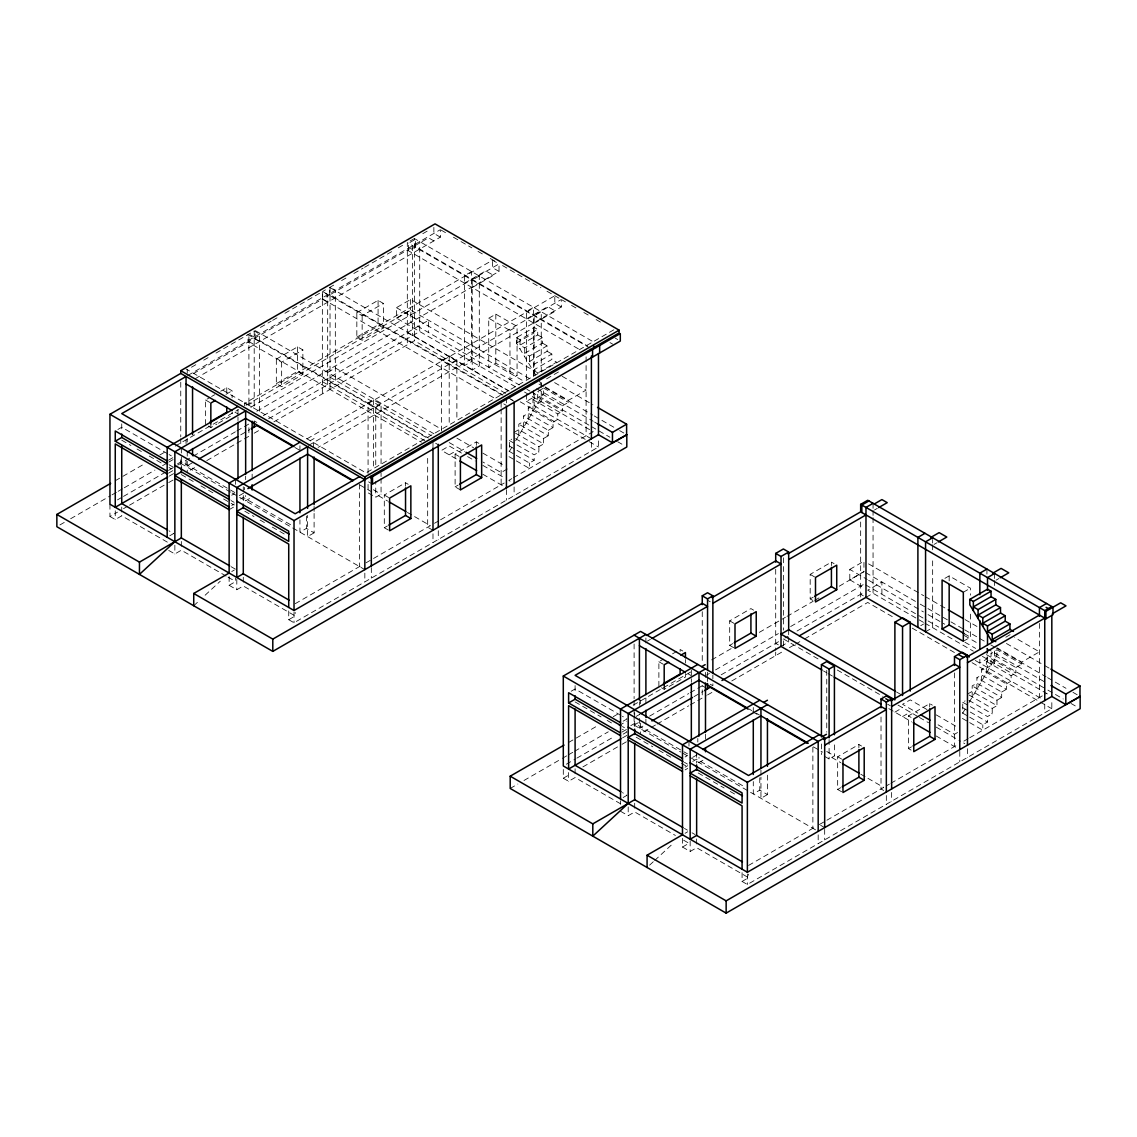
<?xml version="1.0" encoding="UTF-8"?>
<svg xmlns="http://www.w3.org/2000/svg" width="1137" height="1137" viewBox="0 0 1137 1137"><rect width="100%" height="100%" fill="white"/><g stroke="black" fill="none" stroke-linecap="round" stroke-linejoin="round"><path stroke-width="0.75" stroke-dasharray="5 3.75" d="M511.749 447.438L509.39 451.432L509.39 440.531L511.749 439.166M515.686 440.772L543.614 393.516L543.614 388.072L537.716 391.469L537.716 403.507M965.1 709.175L962.741 713.169L962.741 702.268L965.1 700.904M969.037 702.51L996.964 655.253L996.964 647.763L1021.737 662.075L1039.445 651.856L1014.659 637.544M193.731 605.737L200.055 599.895M205.115 595.219L220.28 581.206M649.611 865.143L653.405 861.633M654.67 860.467L673.63 842.943M191.471 367.223L197.596 363.684M203.736 360.159L209.862 356.62M215.987 353.081L254.29 330.966L259.52 334.079L259.52 413.484M260.416 327.428L271.132 321.231M272.667 320.35L278.792 316.811M284.918 313.272L325.48 289.864M329.346 287.633L335.472 284.094M341.597 280.555L347.723 277.016M353.863 273.477L363.044 268.176M364.579 267.294L392.151 251.362M398.277 247.823L404.402 244.299M410.144 240.973L416.668 237.221M422.793 233.682L428.919 230.143M409.917 242.479L415.573 239.211L415.573 246.701L587.388 345.89M187.591 375.608L440.36 229.674L440.36 237.164L194.057 379.36M193.262 373.689L322.354 299.159L327.669 302.229M502.128 395.122L322.652 291.498L322.652 298.988L329.73 294.895L503.08 394.98M415.573 246.701L408.496 250.794L408.496 243.29M117.85 429.488L121.744 427.242L167.565 453.691M205.527 424.513L205.527 399.997L210.089 397.367M211.596 396.486L214.637 394.738M220.706 391.227L226.775 387.731L232.09 390.787L232.09 397.794M276.334 359.107L297.581 346.856L302.883 349.912L302.883 374.443L281.649 386.708L276.334 383.638L276.334 359.107L281.649 362.177L302.883 349.912M356.833 312.632L378.081 300.367L383.382 303.437L383.382 327.968L362.149 340.233L356.833 337.163L356.833 312.632L362.149 315.702L383.382 303.437M226.021 394.297L232.09 390.787M515.487 386.822L396.443 318.09L396.443 307.658L410.599 299.486L539.293 373.775M276.334 383.638L297.581 371.373L302.883 374.443M356.833 337.163L378.081 324.898L383.382 327.968M496.428 262.42L492.534 260.174L244.725 403.251L251.22 406.989M396.443 318.09L410.599 309.918L529.799 378.735M115.292 480.709L144.498 463.839M159.876 454.956L164.495 452.299M175.254 446.088L238.301 409.69M245.99 405.241L410.855 310.06L410.855 322.325L519.225 384.889M248.307 404.928L251.817 402.91M208.185 426.048L210.842 427.583L216.911 424.073M218.432 423.206L232.09 415.318L232.09 411.821M464.55 283.156L485.783 270.89L493.458 275.31L472.225 287.576M250.851 407.202L499.029 263.926L499.029 271.416L255.811 411.836M168.475 460.215L173.677 457.216L169.086 454.573M59.92 524.939L64.511 522.281M70.636 518.742L110.488 495.746M112.023 494.851L116.614 492.207M118.149 491.312L122.753 488.668M124.274 487.773L154.93 470.078M162.591 465.658L167.196 463.001M168.717 462.119L173.321 459.462M327.669 372.396L335.33 367.976L441.611 429.331M177.443 463.896L181.337 461.65L235.629 492.989M117.481 499.882L122 497.267M123.507 496.4L167.196 471.173M168.475 470.434L176.235 465.957M177.742 465.09L191.755 457.003M193.262 456.136L235.359 431.818M236.866 430.951L242.877 427.484M244.384 426.617L252.883 421.699M263.301 415.687L428.564 320.279L428.564 332.544M168.475 473.163L173.677 470.164L169.086 467.52M169.214 476.133L173.819 473.489M192.551 462.674L186.056 466.412L186.056 461.125M240.674 434.888L249.699 429.672M268.602 418.757L419.709 331.521L419.709 241.598M109.948 504.231L109.948 516.482L117.481 512.147M123.507 508.665L128.026 506.05M129.533 505.183L167.196 483.438M168.702 482.571L173.222 479.956M190.249 470.135L196.26 466.653M206.792 460.584L235.359 444.084M236.866 443.217L242.877 439.735M244.384 438.868L248.904 436.267L248.904 424.002M254.205 433.197L260.259 429.701M273.889 421.841L414.394 340.716L506.434 393.857M109.948 516.482L115.263 519.552L121.744 515.814L172.142 544.907M488.739 318.232L495.817 314.153L517.065 326.404L517.065 375.466L509.973 379.545L509.973 330.497L488.739 318.232L488.739 367.294L495.817 363.2L517.065 375.466M368.075 473.418L368.075 402.882L373.391 399.812L381.066 404.246L381.066 464.194M441.54 431.079L441.54 360.472L449.2 356.052L456.875 360.472L456.875 420.491M307.018 438.825L554.813 295.748M310.259 440.701L314.096 438.484M526.502 318.914L547.736 306.649L555.41 311.083L534.163 323.349M308.539 445.434L561.308 299.5L561.308 306.99L318.09 447.409M368.075 402.882L375.75 407.316L381.066 404.246M456.875 360.472L449.2 364.906L441.54 360.472M509.973 330.497L517.065 326.404M231.735 495.235L234.321 493.728M169.783 535.769L173.677 533.523L169.086 530.88M239.282 495.647L244.469 492.648L244.469 487.361M535.74 375.039L516.468 343.104L516.468 337.646L534.163 327.428L537.716 329.474L537.716 334.932L520.007 345.151L524.725 347.865L542.434 337.646L542.434 343.104L524.725 353.323L529.444 356.052L547.153 345.833L547.153 351.276L529.444 361.495L534.163 364.224L551.871 354.005L551.871 359.448L534.163 369.667L538.895 372.396L556.59 362.177L551.871 359.448M240.703 498.916L243.29 497.409L290.631 524.74M231.735 505.453L234.321 503.947M516.468 337.646L520.007 339.693L537.716 329.474M516.468 343.104L534.163 332.885M229.134 509.674L234.321 506.676M249.543 498.575L245.649 500.82L245.649 495.533M168.717 550.422L174.856 553.961L181.337 550.209L226.576 576.331M613.824 329.815L366.015 472.893L186.056 368.985M546.556 378.877L559.83 371.202M231.735 571.541L234.321 570.035M314.096 513.441L314.096 532.841L306.421 528.407L299.941 532.159L299.941 519.822M526.502 394.297L526.502 401.347L533.58 397.268L533.58 390.218M532.983 411.495L532.983 399.655L537.716 396.927L562.488 411.224L562.488 405.781L537.716 391.469M528.264 419.482L528.264 407.828L532.983 405.099M314.096 532.841L307.601 536.593L307.601 515.431M381.066 478.307L381.066 494.183L375.75 497.239L375.75 481.377M449.2 454.828L456.875 450.408M388.285 530.027L384.306 527.724L384.306 495.021L405.539 482.77L408.197 484.291M460.414 489.919L455.113 486.849L455.113 454.146L476.346 441.895L481.662 444.951M229.134 576.544L229.134 585.299L235.629 581.547L235.629 578.051M523.546 427.469L523.546 416L528.264 413.271L553.051 427.583L553.051 422.125L528.264 407.828M518.827 435.457L518.827 424.172L523.546 421.457L548.332 435.755L548.332 430.312L523.546 416M229.134 585.299L236.809 589.733L243.29 585.981L295.208 615.956L295.208 612.459M545.064 386.864L568.386 400.323L586.095 390.105L561.308 375.807M514.109 432.344L518.827 429.63L543.614 443.927L543.614 438.484L518.827 424.172M562.488 405.781L568.386 402.37L568.386 400.323M532.983 399.655L557.77 413.953L562.488 411.224M553.051 422.125L557.77 419.411L557.77 413.953M548.332 430.312L553.051 427.583M384.306 527.724L387.333 525.976M455.113 486.849L458.14 485.101M543.614 438.484L548.332 435.755M515.573 433.197L538.895 446.656L543.614 443.927M507.258 468.998L501.133 472.551L482.799 461.963M509.39 440.531L534.163 454.828L538.895 452.114L538.895 446.656M516.326 455.44L529.444 463.015L534.163 460.286L534.163 454.828M295.208 603.69L362.12 565.061M366.015 562.815L372.026 559.347M373.533 558.48L430.326 525.692L413.527 515.985M434.49 523.276L439.038 520.661M440.559 519.78L504.203 483.04M511.835 478.634L508.793 480.382L511.451 481.917M513.341 477.753L593.173 431.676L530.567 395.52M288.727 610.939L288.727 619.708L295.208 615.956M288.727 619.708L294.028 622.763L598.474 446.997L598.474 438.242M647.408 641.097L650.407 639.364M874.467 510.001L877.309 508.367M571.2 691.225L575.095 688.979L620.916 715.429M658.877 686.251L658.877 661.734L663.439 659.105M672.535 653.846L677.083 651.217M733.663 647.678L729.684 645.375L729.684 620.859L750.917 608.593L753.575 610.128M812.841 600.435L810.184 598.901L810.184 574.37L831.417 562.119L834.075 563.639M849.794 569.395L863.949 561.223L863.949 571.655L849.794 579.827L849.794 569.395L867.233 579.472M729.684 645.375L732.711 643.627M810.184 598.901L813.211 597.152M568.628 742.447L597.849 725.577M613.227 716.694L617.846 714.036M633.224 705.153L691.651 671.427M711.648 659.886L733.18 647.45M759.317 632.357L785.454 617.263M787.003 616.382L813.14 601.288M814.675 600.393L819.294 597.735M839.277 586.195L863.949 571.655M661.535 687.786L664.193 689.32L685.426 677.055L685.426 673.559M623.133 721.199L627.027 718.954L622.436 716.31M510.2 788.453L517.861 784.018M523.986 780.479L560.768 759.246M562.303 758.365L566.908 755.707M568.429 754.826L573.034 752.168M574.569 751.287L608.281 731.816M619.011 725.633L626.672 721.199M706.361 675.193L709.417 673.431M715.557 669.892L778.39 633.607M790.641 626.53L864.205 584.063M636.223 716.367L639.292 714.604M934.06 544.41L936.902 542.775M630.793 725.633L634.688 723.388L687.459 753.859M566.311 764.22L575.35 759.004M576.857 758.137L614.52 736.392M622.053 732.043L627.027 729.172L622.436 726.529M634.105 716.267L634.105 725.093L639.292 722.094M649.611 716.125L688.709 693.556M690.216 692.689L696.228 689.221M697.734 688.354L706.233 683.451M721.185 674.809L781.844 639.79M783.379 645.915L783.379 638.909L787.927 636.279M797.009 631.035L863.495 592.647M623.133 734.147L627.027 731.901L622.436 729.258M622.564 737.885L627.169 735.227M694.025 696.626L703.05 691.41M781.02 646.399L788.68 641.979L788.68 636.677M865.982 597.351L873.06 593.258L873.06 517.434M563.298 769.465L563.298 778.234L570.831 773.885M582.883 766.921L620.546 745.176M622.053 744.309L626.572 741.694M643.599 731.873L649.611 728.391M651.117 727.524L655.637 724.923M657.129 724.056L688.709 705.821M690.216 704.954L696.228 701.486M697.734 700.619L706.233 695.702M707.555 694.949L712.103 692.319M731.787 680.949L783.379 651.174M789.433 647.664L793.981 645.049M795.502 644.167L803.077 639.79M804.598 638.923L867.744 602.454L895.359 618.4M563.298 778.234L568.614 781.29L575.095 777.552L620.916 804.001M944.918 578.335L949.168 575.89L970.401 588.156L970.401 595.163M963.323 592.235L970.401 588.156M685.085 756.972L687.672 755.465M996.012 580.183L998.84 578.548M623.133 797.506L627.027 795.26L622.436 792.617M692.632 757.384L697.82 754.385M920.728 625.691L923.557 624.057M692.746 761.406L696.64 759.146L743.982 786.477M685.085 767.191L687.672 765.698M685.085 769.92L687.672 768.413M702.893 760.312L698.999 762.557L698.999 757.27M925.561 631.76L932.653 627.667L932.653 557.13M620.532 811.264L628.207 815.698L634.688 811.946L675.406 835.453M963.323 641.296L970.401 637.203L970.401 610.924M1005.804 637.203L1011.703 633.792M991.052 665.244L991.052 653.207L996.964 649.81L1021.737 664.107L1021.737 662.075M685.085 833.279L687.672 831.772M767.447 775.178L767.447 794.578L759.772 790.144L753.291 793.896L753.291 781.56M894.89 712.146L902.551 707.711M986.333 673.232L986.333 661.393L991.052 658.664L1015.838 672.976L1015.838 667.518L991.052 653.207M981.615 681.219L981.615 669.565L986.333 666.836M767.447 794.578L760.951 798.33L760.951 777.168M824.496 756.318L829.1 758.976L834.416 755.92L834.416 741.807M902.551 716.566L910.225 712.146M841.636 791.764L837.656 789.476L837.656 756.773L858.89 744.508L861.548 746.043M911.107 750.122L908.463 748.587L908.463 715.884L929.696 703.632L932.354 705.153M682.484 838.282L682.484 847.037L688.979 843.284L681.433 838.935M976.896 689.207L976.896 677.737L981.615 675.008L1006.401 689.32L1006.401 683.877L981.615 669.565M972.178 697.194L972.178 685.909L976.896 683.195L1001.683 697.493L1001.683 692.049L976.896 677.737M682.484 847.037L690.159 851.471L696.64 847.719L748.558 877.693L748.558 874.197M967.459 694.096L972.178 691.367L996.964 705.665L996.964 700.221L972.178 685.909M1015.838 667.518L1021.737 664.107M986.333 661.393L1011.12 675.691L1015.838 672.976M1006.401 683.877L1011.12 681.148L1011.12 675.691M1001.683 692.049L1006.401 689.32M837.656 789.476L840.684 787.714M908.463 748.587L911.49 746.838M996.964 700.221L1001.683 697.493M968.909 694.934L992.231 708.394L996.964 705.665M957.539 732.512L954.483 734.289L936.149 723.7M962.741 702.268L987.513 716.566L992.231 713.851L992.231 708.394M969.676 717.177L982.794 724.752L987.513 722.023L987.513 716.566M748.558 865.428L815.471 826.798M819.365 824.552L825.377 821.085M826.883 820.218L883.676 787.429L866.877 777.722M886.334 785.894L889.361 784.146M890.868 783.265L957.539 744.778M968.212 738.624L962.144 742.12L964.801 743.655M969.719 737.742L1046.523 693.414M742.077 872.676L742.077 881.445L748.558 877.693M742.077 881.445L747.379 884.515L1051.824 708.735L1051.824 699.98M441.184 230.143L447.324 233.682M453.45 237.235L471.869 247.866M477.995 251.405L484.135 254.944M490.274 258.483L496.414 262.036M502.54 265.575L540.899 287.718M547.025 291.257L565.444 301.888M571.57 305.427L577.71 308.966M583.849 312.519L589.989 316.058M596.115 319.596L602.255 323.135M440.36 237.164L433.865 233.412L433.865 227.414M561.308 306.99L554.813 303.252L554.813 297.254M615.117 338.059L617.718 339.565M499.029 271.416L492.534 267.678L492.534 260.174M433.865 240.916L428.564 237.846L330.028 294.725L335.33 297.795M609.986 342.592L612.644 344.127M591.993 341.057L414.394 238.528L414.394 340.716M590.075 348.121L407.316 242.607L407.316 344.809M407.316 250.112L580.311 349.983M537.716 334.932L542.434 337.646M542.434 343.104L547.153 345.833M547.153 351.276L551.871 354.005M554.614 382.629L592.917 404.744M868.54 563.867L923.699 595.717M925.234 596.598L939.02 604.557M940.555 605.438L946.68 608.977M965.057 619.594L977.323 626.672M1006.43 643.485L1043.197 664.704M1044.732 665.586L1049.323 668.243M539.009 384.05L543.614 386.708M545.149 387.589L592.704 415.048M594.239 415.929L600.364 419.482M601.899 420.363L618.23 429.786M619.622 430.596L623.815 433.012M865.683 572.65L918.724 603.278M920.259 604.159L926.399 607.698M927.934 608.593L949.409 620.987M950.944 621.868L963.21 628.96M964.744 629.841L984.685 641.353M990.824 644.906L995.429 647.564M996.964 648.445L1046.054 676.785M1047.575 677.666L1053.715 681.219M1055.25 682.101L1065.994 688.297M1072.973 692.334L1077.165 694.75M543.614 388.072L568.386 402.37M964.332 633.693L970.401 637.203M396.443 307.658L524.527 381.606M536.65 388.598L593.173 421.244M594.651 422.097L597.621 423.803M868.696 580.311L923.443 611.919M928.048 614.577L944.705 624.199M964.318 635.512L977.877 643.343M986.93 648.573L1046.523 682.982M526.914 389.323L529.984 391.1M531.519 391.995L589.918 425.707M591.453 426.588L609.901 437.233M617.576 441.682L623.73 445.221M865.683 584.915L926.47 620.006M928.005 620.901L938.764 627.112M964.887 642.192L975.645 648.403M986.404 654.614L1046.338 689.221M1047.873 690.102L1063.251 698.985M1070.926 703.419L1077.08 706.958M524.527 392.038L529.06 394.653M849.794 579.827L864.802 588.497M923.443 622.351L867.744 590.188L881.9 582.016L881.9 594.281M924.978 623.232L973.357 651.174M982.411 656.39L1049.181 694.949M509.205 391.029L329.73 287.405L329.73 294.895M407.316 332.544L508.41 390.901M526.502 401.347L591.396 438.825M860.666 594.281L863.324 595.816M975.319 660.483L1042.089 699.028M520.249 401.83L587.744 440.801M589.279 441.682L598.474 446.997M912.229 628.136L956.714 653.832M972.064 662.686L1051.824 708.735M508.793 397.95L512.787 400.238M510.74 399.414L513.81 401.176M810.184 574.37L815.499 577.44M322.652 298.988L494.467 398.177M503.776 403.905L506.434 405.44M515.573 438.64L538.895 452.114M968.909 700.378L992.231 713.851M509.39 445.974L534.163 460.286M962.741 707.711L987.513 722.023M509.035 451.233L514.876 454.587M962.385 712.97L968.227 716.338M509.035 456.676L514.876 460.044M516.326 460.883L529.444 468.458L529.444 463.015M962.385 718.413L968.227 721.782M969.676 722.62L982.794 730.196L982.794 724.752M456.875 438.143L473.674 447.836M482.841 453.123L504.217 465.474M896.482 691.95L902.551 695.446M927.025 709.573L910.225 699.88L902.551 704.315L917.829 713.126M936.192 714.875L957.567 727.211M433.95 433.765L255.1 330.497L255.1 337.987L428.436 438.072M449.2 442.577L464.479 451.389M330.028 377.171L430.994 435.457M461.466 453.052L449.2 445.974L441.54 450.408L458.367 460.13M467.563 456.577L475.209 460.982M482.841 465.388L504.217 477.739M783.379 638.909L820.573 660.384M837.273 670.02L882.824 696.327M898.003 705.082L917.857 716.552M919.392 717.433L928.545 722.72M936.192 727.126L960.623 741.239M254.205 337.135L248.904 334.079L248.904 406.463M425.963 437.319L248.008 334.591L248.008 342.081L421.358 442.165M455.113 454.146L459.092 456.449M908.463 715.884L911.107 717.419M254.205 338.499L259.52 341.569M435.642 443.245L438.285 444.78M707.555 600.237L710.213 601.771M887.656 704.229L890.314 705.75M322.354 381.591L424.84 440.758M482.799 474.228L506.434 487.872M775.704 643.329L778.362 644.864M823.529 670.944L826.556 672.692M828.077 673.573L832.639 676.202M888.807 708.635L911.718 721.867M936.149 735.966L957.127 748.075M248.904 341.569L254.205 344.639M729.684 620.859L734.999 623.915M682.783 651.004L680.125 649.469L680.125 654.727M368.615 481.875L372.51 484.12M384.306 495.021L389.621 498.091M837.656 756.773L841.636 759.061M254.205 420.946L256.863 422.467M373.391 489.749L381.066 494.183M710.213 684.218L712.871 685.739L712.871 680.452M826.741 751.486L834.416 755.92M234.933 412.191L237.988 413.953M688.283 673.928L691.339 675.691M748.757 708.848L751.77 710.597M756.347 713.226L759.417 715.002M294.824 447.452L300.893 450.963M360.102 485.144L370.733 491.283M378.408 495.704L387.575 501.005M407.416 512.46L412.006 515.104M752.722 711.819L757.285 714.448M813.452 746.881L822.563 752.14M831.758 757.455L840.911 762.742M860.766 774.198L865.356 776.841M372.68 495.476L368.075 492.818L368.075 482.23M432.984 530.283L427.668 527.213L427.668 456.69M706.233 688.041L702.254 685.739L702.254 698.004M883.676 790.485L881.019 788.964L881.019 716.665M205.527 399.997L210.842 403.052M658.877 661.734L664.193 664.79M820.687 825.32L824.68 827.622M180.755 463.356L230.584 492.122M232.119 493.003L364.835 569.623M634.105 725.093L680.864 752.083M682.399 752.964L818.185 831.374M169.086 464.791L173.677 467.435M231.095 500.593L234.123 502.327M684.446 762.33L687.459 764.078M121.744 440.19L130.911 445.477M137.023 449.001L143.134 452.526M149.245 456.051L162.989 463.995M181.337 474.584L194.91 482.429M200.951 485.911L214.509 493.742M223.563 498.958L234.123 505.055M244.825 511.238L253.977 516.525M260.089 520.05L266.2 523.588M272.311 527.113L286.055 535.044M575.095 701.927L601.061 716.907M607.172 720.432L613.284 723.971M636.194 737.202L652.78 746.782M658.82 750.264L672.393 758.095M681.433 763.311L687.459 766.793M698.175 772.975L724.127 787.969M730.238 791.494L736.35 795.019M231.095 566.681L235.629 569.282M684.446 828.418L687.459 830.152M692.035 832.796L695.105 834.572M228.082 577.198L235.629 581.547M538.895 380.241L541.255 384.164M1044.747 704.073L1044.747 712.828M1039.445 623.431L1039.445 697.493M994.605 573.503L994.605 578.79M994.605 580.552L994.605 585.839M994.605 651.089L994.605 663.439L987.513 667.518L987.513 648.118M986.93 569.068L986.93 574.37M986.93 648.431L986.93 659.005L979.852 663.098L979.852 657.797M967.459 748.686L967.459 757.455M959.784 751.372L959.784 761.875M954.483 672.891L954.483 746.554M949.168 575.89L949.168 581.149M932.653 539.492L932.653 543.031M932.653 544.794L932.653 550.493M929.696 703.632L929.696 707.072M891.635 792.461L891.635 801.215M886.334 795.53L886.334 804.285M873.06 503.336L873.06 508.623M873.06 510.385L873.06 515.672M860.666 521.982L860.666 597.792M858.89 744.508L858.89 747.947M831.417 562.119L831.417 565.615M829.1 739.59L829.1 758.976M826.741 670.375L826.741 732.086M824.68 829.37L824.68 839.888M821.426 743.968L821.426 754.556M818.185 834.871L818.185 843.626M812.87 747.194L812.87 828.304M788.68 629.713L788.68 634.958M783.379 557.798L783.379 630.14M775.704 569.282L775.704 650.336M775.704 652.098L775.704 655.594M760.951 770.119L760.951 775.406M759.772 777.807L759.772 790.144M753.291 707.498L753.291 712.785M747.379 873.998L747.379 884.515M712.871 675.165L712.871 678.732M707.555 672.095L707.555 675.662M707.555 676.472L707.555 682.683M705.494 672.408L705.494 677.695M705.494 734.118L705.494 741.182M702.254 611.678L702.254 662.942M697.82 738.51L697.82 742.035M696.64 752.339L696.64 763.154M696.64 838.964L696.64 844.208M691.339 669.963L691.339 682.314M690.159 840.954L690.159 851.471M688.979 741.097L688.979 746.213M685.426 659.545L685.426 663.042M664.193 685.81L664.193 689.32M645.901 637.999L645.901 643.3M645.901 697.962L645.901 705.011M645.901 719.138L645.901 724.411L639.406 728.149L639.406 714.05M640.586 700.179L640.586 703.803M640.586 723.089L640.586 733.607M639.406 701.7L639.406 705.352M634.688 712.757L634.688 730.196M634.688 803.191L634.688 808.45M634.105 643.968L634.105 698.644M634.105 700.406L634.105 707.456M634.105 709.218L634.105 714.505M628.207 806.943L628.207 815.698M620.532 800.761L620.532 804.257M591.396 442.321L591.396 451.091M586.095 356.819L586.095 435.755M575.095 685.568L575.095 694.096M575.095 768.783L575.095 774.041M568.614 772.535L568.614 781.29M541.255 371.941L541.255 311.765L534.163 315.844L534.163 375.963M541.255 382.487L541.255 401.688L534.163 405.781L534.163 389.906M533.58 376.29L533.58 307.331L526.502 311.424L526.502 380.312M529.444 356.052L529.444 364.607M524.725 347.865L524.725 356.791M520.007 339.693L520.007 348.974M514.109 486.949L514.109 495.704M506.434 397.95L506.434 403.237M506.434 489.621L506.434 500.138M501.133 402.37L501.133 407.643M501.133 408.993L501.133 484.803M495.817 314.153L495.817 363.2M476.346 441.895L476.346 445.334M449.2 356.052L449.2 424.925M438.285 530.723L438.285 539.478M432.984 441.724L432.984 446.983M432.984 533.793L432.984 542.548M412.632 245.677L412.632 335.614M410.599 299.486L410.599 309.918M405.539 482.77L405.539 486.21M381.066 473.02L381.066 476.545M378.081 300.367L378.081 324.898M375.75 407.316L375.75 467.264M373.391 399.812L373.391 468.586M371.33 567.633L371.33 578.15M364.835 573.133L364.835 581.888M362.149 315.702L362.149 340.233M359.519 484.12L359.519 566.567M335.33 380.227L335.33 290.305L330.028 287.235L330.028 389.437M327.669 384.661L327.669 294.725L322.354 291.669L322.354 393.857M314.096 506.391L314.096 511.678M313.499 442.563L313.499 448.561M306.421 516.07L306.421 528.407M299.941 445.761L299.941 451.048M297.581 346.856L297.581 371.373M294.028 612.26L294.028 622.763M281.649 362.177L281.649 386.708M254.205 331.009L254.205 409.533M252.144 474.143L252.144 479.444M245.649 476.133L245.649 479.658M244.469 402.711L244.469 405.71M243.29 486.778L243.29 502.526M243.29 577.226L243.29 582.471M237.988 409.462L237.988 415.275M237.988 417.037L237.988 420.562M236.809 579.216L236.809 589.733M235.629 479.359L235.629 484.461M226.775 387.731L226.775 394.738M210.842 424.073L210.842 427.583M187.235 369.667L187.235 373.192M187.235 438.441L187.235 442.066M187.235 452.554L187.235 456.093M187.235 461.352L187.235 471.869M186.056 439.962L186.056 443.615M181.337 448.021L181.337 466.753M181.337 541.454L181.337 546.712M180.755 382.231L180.755 436.892M180.755 438.669L180.755 445.718M180.755 459.817L180.755 466.852M174.856 545.206L174.856 553.961M121.744 423.831L121.744 432.344M121.744 507.045L121.744 515.814M115.263 510.797L115.263 519.552M471.628 271.572L464.55 275.651L464.55 365.588L471.628 361.495L471.628 271.572M479.302 275.993L472.225 280.086L472.225 370.008L479.302 365.929L479.302 275.993"/><path stroke-width="1.5" d="M364.835 479.7L180.755 373.419L180.755 370.69L435.045 223.875L619.125 330.156L619.125 332.885L294.028 520.575L109.948 414.294L109.948 504.231L294.028 610.512L598.474 434.732L612.459 442.805L626.8 434.732L626.8 446.997L272.795 651.387L56.85 526.715L56.85 514.45L110.673 483.367M109.948 414.294L180.755 373.419M167.182 460.968L115.263 430.994L115.263 441.213L121.744 437.461L167.565 463.91M215.39 400.423L210.842 403.052L210.842 424.073M210.089 421.884L226.775 412.248L226.775 407.003M237.988 406.463L167.182 447.338L167.182 537.275M187.463 451.972L245.649 418.388L293.9 446.244M167.693 477.028L115.263 507.287L115.263 443.927L167.182 473.902M198.563 459.192L237.661 436.622M251.206 428.805L256.863 425.536L293.303 446.571M299.941 442.222L229.134 483.111L229.134 573.034L193.731 593.471L193.731 605.737M247.88 488.626L307.601 454.146L353.422 480.596M56.85 514.45L139.453 562.133L181.337 537.943L229.589 565.8M359.519 476.63L295.208 513.768L121.744 413.612L186.056 376.489L186.056 436.594M180.755 370.69L364.835 476.971L619.125 330.156M370.534 477.782L620.305 333.567L620.305 341.057L372.51 484.12L372.51 476.63M289.111 600.165L243.29 573.716L236.809 577.468L236.809 487.531L307.601 446.656L307.601 508.367M388.854 525.095L405.539 515.473L410.855 518.529L410.855 485.826L389.621 498.091L389.621 530.794L410.855 518.529M459.661 484.22L476.346 474.584L481.662 477.654L481.662 444.951L460.414 457.216L460.414 489.919L481.662 477.654M597.621 423.803L612.459 432.373L626.615 424.2L626.615 434.632M193.731 593.471L272.795 639.122L626.8 434.732M564.023 745.105L510.2 776.187L510.2 788.453L726.145 913.125L1080.15 708.735L1080.15 696.469L1065.81 704.542L1051.824 696.469L747.379 872.25L563.298 765.968L563.298 676.032L640.586 631.405L824.68 737.686L824.68 827.622M702.254 604.628L702.254 595.816L707.555 592.747L712.871 595.816L712.871 673.474M775.704 562.218L775.704 553.406L783.379 548.972L788.68 552.042L788.68 629.713L894.961 691.069M860.666 511.408L860.666 504.359L867.744 500.266L1053.004 607.229L1053.004 614.719L1045.926 618.812L860.666 511.849L787.927 553.847M868.924 500.948L861.846 505.027L861.846 512.531M645.901 634.474L575.095 675.35L748.558 775.505L819.365 734.63M702.254 595.816L707.555 598.886L712.871 595.816M775.704 553.406L781.02 556.476L788.68 552.042M873.06 503.336L865.982 507.415L865.982 597.351L969.292 657.001M646.612 635.427L702.254 603.306L707.555 606.376L651.913 638.497M712.103 597.621L775.704 560.896L781.02 563.966L712.871 603.306M874.325 503.961L881.9 499.584L887.215 502.653L878.716 507.557M788.68 559.532L865.982 514.919M620.532 722.706L568.614 692.731L568.614 702.95L575.095 699.198L620.916 725.648M668.741 662.16L664.193 664.79L664.193 685.81M680.878 655.154L685.426 652.539L685.426 657.783M663.439 683.621L680.125 673.985L680.125 668.741M734.232 642.746L750.917 633.11L756.233 636.18L756.233 611.649L734.999 623.915L734.999 648.445L756.233 636.18M814.732 596.271L831.417 586.635L836.733 589.705L836.733 565.174L815.499 577.44L815.499 601.97L836.733 589.705M697.82 664.449L620.532 709.076L620.532 799.013M924.978 533.31L917.9 537.389L917.9 627.326M701.657 666.666L705.167 664.648M930.634 537.531L939.134 532.628L946.808 537.048L938.309 541.965M705.494 668.883L628.207 713.51L628.207 803.433L592.803 836.136L592.803 823.87L510.2 776.187M932.653 537.73L925.561 541.823L925.561 631.76M640.813 713.723L698.999 680.125L747.251 707.981M788.68 629.713L781.02 634.133L894.89 699.88L894.89 622.209L902.551 617.789L910.225 622.209L910.225 691.054M621.044 738.766L568.614 769.024L568.614 705.665L620.532 735.653M651.913 720.929L692.518 697.493M704.556 690.543L710.213 687.274L748.174 709.19M721.952 680.495L781.02 646.399L822.008 670.063M799.297 635.853L865.982 597.351M759.772 700.221L682.484 744.849L682.484 834.771L647.081 855.209L647.081 867.474M821.426 736.918L821.426 664.619L826.741 661.563L834.416 665.984L834.416 734.758M986.93 569.068L979.852 573.162L979.852 594.694M763.609 702.439L767.447 700.221M992.587 573.304L1001.086 568.386L1008.761 572.821L1000.262 577.724M767.447 704.656L690.159 749.269L690.159 839.205L696.64 835.453L742.461 861.903M821.426 664.619L829.1 669.053L834.416 665.984M894.89 622.209L902.551 626.643L910.225 622.209M994.605 573.503L987.513 577.596L987.513 590.345M702.765 749.482L760.951 715.884L808.293 743.214M992.231 634.133L992.231 641.993L969.818 604.841L969.818 599.398L987.513 589.165L991.052 591.212L991.052 596.669L973.357 606.888L978.076 609.617L995.785 599.398L995.785 604.841L978.076 615.06L982.794 617.789L1000.503 607.57L1000.503 613.014L982.794 623.232L987.513 625.961L1005.222 615.742L1005.222 621.186L987.513 631.419L992.231 634.133L1009.94 623.915L1009.94 629.372L992.231 639.591L995.785 641.638M969.818 599.398L973.357 601.43L991.052 591.212M592.803 823.87L634.688 799.695L682.939 827.551M942.09 629.031L963.323 641.296L963.323 592.235L942.09 579.969L942.09 629.031L949.168 624.938L964.332 633.693M881.019 707.839L881.019 699.028L886.334 695.958L891.635 699.028L891.635 788.964M954.483 665.429L954.483 656.617L962.144 652.183L967.459 655.253L967.459 745.19M1046.523 603.477L1039.445 607.57L1039.445 616.382M822.605 736.492L826.443 734.289M563.298 676.032L747.379 782.313L824.68 737.686M881.019 699.028L886.334 702.097L891.635 699.028M954.483 656.617L959.784 659.687L967.459 655.253M1051.824 606.547L1044.747 610.626L1044.747 700.563M823.87 739.519L881.019 706.518L886.334 709.587L824.68 745.19M890.868 700.833L954.483 664.107L959.784 667.177L891.635 706.518M966.692 657.058L1039.445 615.06M860.666 504.359L1045.926 611.308L1060.679 602.795L1065.994 605.865L1052.336 613.753M967.459 662.743L1044.747 618.13M842.204 786.847L858.89 777.211L864.205 780.266L864.205 747.563L842.972 759.829L842.972 792.532L864.205 780.266M913.011 745.957L929.696 736.335L935.012 739.391L935.012 706.688L913.764 718.954L913.764 751.656L935.012 739.391M1050.972 685.54L1065.81 694.11L1079.965 685.938L1079.965 696.37M647.081 855.209L726.145 900.859L1080.15 696.469M593.855 346.231L596.115 347.524M1046.083 607.314L1049.465 609.276M991.052 596.669L995.785 599.398M995.785 604.841L1000.503 607.57M1000.503 613.014L1005.222 615.742M1005.222 621.186L1009.94 623.915M1009.94 629.372L1013.479 631.419M597.508 407.387L626.615 424.2M948.215 609.873L963.536 618.713M1050.858 669.125L1079.965 685.938M958.306 654.4L963.622 657.47M465.999 452.27L476.701 458.438M920.885 714.889L930.038 720.176M885.808 698.729L888.992 700.563M459.902 461.011L476.701 470.704M834.16 677.083L881.218 704.258M913.253 722.748L930.038 732.441M634.105 635.157L818.185 741.438L818.185 831.374M186.056 383.979L231.877 410.429M639.406 645.717L685.227 672.166M313.045 457.969L352.513 480.766M389.096 501.886L405.895 511.579M766.395 719.707L807.384 743.385M842.446 763.623L859.245 773.316M174.856 465.388L229.134 496.727M236.809 501.161L288.727 531.135L288.727 541.354L236.809 511.38L243.29 507.628L289.111 534.077M628.207 727.126L682.484 758.464M690.159 762.899L742.077 792.873L742.077 803.092L690.159 773.117L696.64 769.365L742.461 795.815M229.589 499.726L181.337 471.869L174.856 475.607L229.134 506.946M682.939 761.463L634.688 733.607L628.207 737.344L682.484 768.683M115.263 441.213L167.182 471.187M568.614 702.95L620.532 732.924M174.856 478.336L229.134 509.674M236.809 514.109L288.727 544.083L288.727 607.442M628.207 740.073L682.484 771.412M690.159 775.846L742.077 805.82L742.077 869.18M167.565 529.998L121.744 503.549L121.744 445.462M620.916 791.736L575.095 765.286L575.095 708.962M1065.81 694.11L1065.81 704.542M1051.824 615.359L1051.824 696.469M1045.926 611.308L1045.926 618.812M987.513 625.961L987.513 644.722M982.794 617.789L982.794 626.345M979.852 620.774L979.852 649.056M978.076 609.617L978.076 618.528M973.357 601.43L973.357 610.711M959.784 659.687L959.784 749.61M949.168 584.645L949.168 624.938M929.696 708.792L929.696 736.335M902.551 626.643L902.551 695.489M886.334 702.097L886.334 792.02M858.89 749.667L858.89 777.211M831.417 567.363L831.417 586.635M829.1 669.053L829.1 737.828M781.02 556.476L781.02 646.399M767.447 718.755L767.447 766.366M760.951 708.394L760.951 768.356M753.291 719.835L753.291 774.496M750.917 613.838L750.917 633.11M747.379 782.313L747.379 872.25M726.145 900.859L726.145 913.125M707.555 598.886L707.555 669.522M707.555 683.522L707.555 688.809M705.494 682.982L705.494 732.356M705.494 748.231L705.494 751.756M698.999 672.635L698.999 736.108M696.64 764.917L696.64 770.218M696.64 779.03L696.64 835.453M691.339 684.076L691.339 740.5M645.901 648.587L645.901 694.593M645.901 710.298L645.901 717.39M639.406 638.227L639.406 700.094M634.688 729.158L634.688 734.445M634.688 743.257L634.688 799.695M612.459 432.373L612.459 442.805M599.654 345.492L599.654 352.982M598.474 353.621L598.474 434.732M592.576 349.571L592.576 357.075M591.396 355.952L591.396 438.825M575.095 695.787L575.095 699.198M514.109 402.327L514.109 483.452M506.434 406.762L506.434 487.872M476.346 447.054L476.346 474.584M438.285 444.34L438.285 527.213M432.984 447.85L432.984 530.283M405.539 487.929L405.539 515.473M371.33 475.948L371.33 565.885M364.835 476.971L364.835 569.623M314.096 457.017L314.096 504.629M299.941 458.097L299.941 512.759M294.028 520.575L294.028 610.512M272.795 639.122L272.795 651.387M254.205 421.784L254.205 427.071M252.144 421.244L252.144 470.619M252.144 484.732L252.144 490.019M245.649 474.371L245.649 410.883L174.856 451.773L174.856 541.695L139.453 574.398L139.453 562.133M243.29 504.231L243.29 508.466M243.29 517.292L243.29 573.716M237.988 422.324L237.988 478.762M192.551 386.85L192.551 434.604M192.551 448.561L192.551 455.653M181.337 467.421L181.337 472.708M181.337 479.757L181.337 537.943M121.744 434.05L121.744 437.461"/></g></svg>
